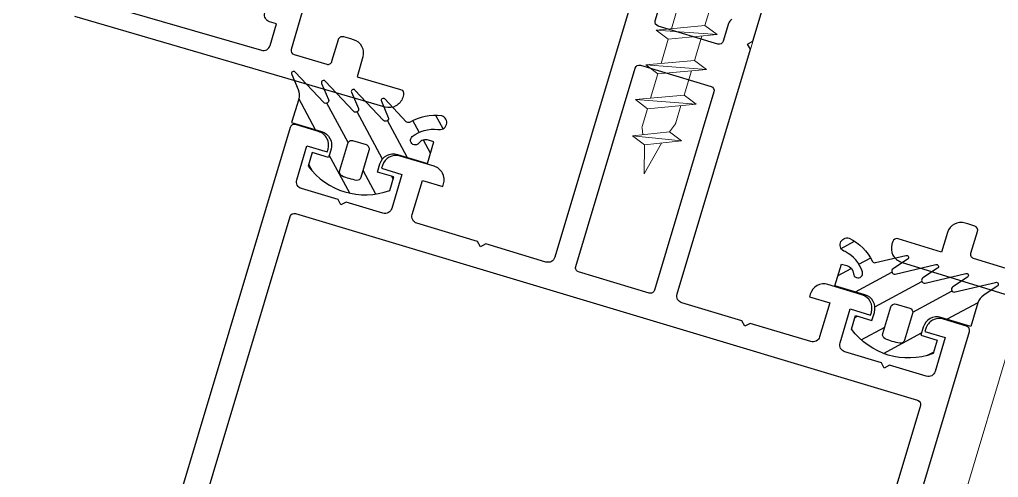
# Model space of a CAD drawing. Header units: millimetres. Extents: x 62878 to 70819, y -67946 to -61850.
# Drawn here: x 67638.02 to 67644.93, y -62122.38 to -62119.16 of the extents above; entities that cross this region are included whole.
import ezdxf

# ---------------------------------------------------------------- set-up
doc = ezdxf.new("R2010")
doc.units = ezdxf.units.MM
doc.linetypes.add('HIDDEN', pattern=[0.375, 0.25, -0.125])
doc.layers.add('BA DÖŞ.-yeni', color=11, linetype='Continuous', lineweight=30)
doc.layers.add('DOGRAMA', color=171, linetype='Continuous', lineweight=0)

# ---------------------------------------------------------------- blocks, each defined once
blk = doc.blocks.new('a2we')
at = {"lineweight": 5, "ltscale": 0.5}
for p, q in [((-196.0144480926461, -415.2868589025547), (-196.5925912144022, -417.2488821181558)), ((-196.0144480926461, -415.2868589025547), (-195.4639709594615, -417.7110762494052)), ((-197.5747968978259, -417.6063757508618), (-196.5747276986959, -417.2423803302317)), ((-196.5747276986959, -417.2423803302317), (-194.1582851917165, -418.2620245979042)), ((-194.1582851917165, -418.2620245979042), (-197.5747968978259, -417.6063757508618)), ((-195.1583543907882, -418.6260200186506), (-197.5747968978259, -417.6063757508618)), ((-196.8896500078097, -417.895480952812), (-197.0961171580722, -418.3448917148726)), ((-194.1582851917165, -418.2620245979042), (-195.1583543907882, -418.6260200186506)), ((-197.1143788935161, -419.7428166739272), (-197.1143788935161, -418.4283854465556)), ((-195.1583543907882, -418.6260200186506), (-194.9264251741961, -419.2953524503964)), ((-194.9154016761394, -420.634479622855), (-194.9154016761394, -419.3608343693425)), ((-198.1144480926461, -420.1068120946153), (-197.1143788935161, -419.7428166739268)), ((-194.9154016761721, -421.4039929561312), (-198.1144480926461, -420.1068120946153)), ((-193.9153324771005, -421.0399975355008), (-198.1144480926461, -420.1068120946153)), ((-197.1143788935161, -419.7428166739268), (-193.9153324771005, -421.0399975355008)), ((-197.1143788935161, -419.7428166739268), (-193.9153324771005, -421.0399975355008)), ((-197.1143788935161, -422.2969096404012), (-197.1143788935162, -420.512330007273)), ((-193.9153324771005, -421.0399975355008), (-194.9154016761721, -421.4039929561312)), ((-194.9154016761721, -423.1885725893157), (-194.9154016761721, -421.4039929561312)), ((-198.1144480926461, -422.6609050610894), (-197.1143788935161, -422.2969096404012)), ((-197.1143788935161, -422.2969096404012), (-193.9153324771005, -423.594090501975)), ((-197.1143788935161, -422.2969096404012), (-193.9153324771005, -423.594090501975)), ((-194.9154016761721, -423.9580859226053), (-198.1144480926461, -422.6609050610894)), ((-193.9153324771005, -423.594090501975), (-198.1144480926461, -422.6609050610894)), ((-197.1143788935161, -424.8510026068752), (-197.1143788935162, -423.0664229737469)), ((-193.9153324771005, -423.594090501975), (-194.9154016761721, -423.9580859226053)), ((-194.9154016761721, -425.7426655557898), (-194.9154016761721, -423.9580859226053)), ((-198.1144480926461, -425.2149980275636), (-197.1143788935161, -424.8510026068752)), ((-197.1143788935161, -424.8510026068752), (-193.9153324771005, -426.1481834684492)), ((-197.1143788935161, -424.8510026068752), (-193.9153324771005, -426.1481834684492)), ((-194.9154016761721, -426.5121788890793), (-198.1144480926461, -425.2149980275636)), ((-193.9153324771005, -426.1481834684492), (-198.1144480926461, -425.2149980275636)), ((-197.1143788935161, -427.3050955733496), (-197.1143788935162, -425.6205159402211)), ((-193.9153324771005, -426.1481834684492), (-194.9154016761721, -426.5121788890793)), ((-194.9154016761721, -428.1967585222638), (-194.9154016761721, -426.5121788890793)), ((-198.1144480926461, -427.669090994038), (-197.1143788935161, -427.3050955733496)), ((-194.9154016761721, -428.9662718555534), (-198.1144480926461, -427.669090994038)), ((-193.9153324771005, -428.6022764349236), (-198.1144480926461, -427.669090994038)), ((-197.1143788935161, -427.3050955733496), (-193.9153324771005, -428.6022764349236)), ((-197.1143788935161, -427.3050955733496), (-193.9153324771005, -428.6022764349236)), ((-197.1143788935161, -429.5591885398237), (-197.1143788935161, -428.0237477951896)), ((-193.9153324771005, -428.6022764349236), (-194.9154016761721, -428.9662718555534)), ((-194.9154016761721, -430.450851488738), (-194.9154016761721, -428.9662718555534)), ((-198.1144480926461, -429.9231839605702), (-197.1143788935161, -429.5591885398237)), ((-194.9154016761721, -431.2203648220857), (-198.1144480926461, -429.9231839605702)), ((-193.9153324771005, -430.8563694013976), (-198.1144480926461, -429.9231839605702)), ((-197.1143788935161, -429.5591885398237), (-193.9153324771005, -430.8563694013976)), ((-197.1143788935161, -429.5591885398237), (-193.9153324771005, -430.8563694013976)), ((-197.1143788935161, -431.8132815063559), (-197.1143788935161, -430.2778407616635)), ((-193.9153324771005, -430.8563694013976), (-194.9154016761721, -431.2203648220857)), ((-194.9154016761721, -432.7049444552304), (-194.9154016761721, -431.2203648220857)), ((-198.1144480926461, -432.177276926986), (-197.1143788935161, -431.8132815063559)), ((-197.1143788935161, -431.8132815063559), (-193.9153324771005, -433.1104623678716)), ((-197.1143788935161, -431.8132815063559), (-193.9153324771005, -433.1104623678716)), ((-194.9154016761721, -433.4744577885599), (-198.1144480926461, -432.177276926986)), ((-193.9153324771005, -433.1104623678716), (-198.1144480926461, -432.177276926986)), ((-197.1143788935161, -434.0673744728301), (-197.1143788935161, -432.5319337281958)), ((-193.9153324771005, -433.1104623678716), (-194.9154016761721, -433.4744577885599)), ((-198.1144480926461, -434.4313698935184), (-197.1143788935161, -434.0673744728301)), ((-197.1143788935161, -434.0673744728301), (-193.9153324771005, -435.364555334404)), ((-197.1143788935161, -434.0673744728301), (-193.9153324771005, -435.364555334404)), ((-194.9154016761721, -434.9590374217446), (-194.9154016761721, -433.4744577885599)), ((-194.9154016761721, -435.7285507550341), (-198.1144480926461, -434.4313698935184)), ((-193.9153324771005, -435.364555334404), (-198.1144480926461, -434.4313698935184)), ((-197.1143788935161, -436.3642339800811), (-197.1143788935161, -434.7860266946118)), ((-193.9153324771005, -435.364555334404), (-194.9154016761721, -435.7285507550341)), ((-194.9154016761721, -437.2558969289955), (-194.9154016761721, -435.7285507550341)), ((-198.1144480926461, -436.7282294008277), (-197.1143788935161, -436.3642339800811)), ((-194.9154016761721, -438.0254102623434), (-198.1144480926461, -436.7282294008277)), ((-193.9153324771005, -437.6614148416551), (-198.1144480926461, -436.7282294008277)), ((-197.1143788935161, -436.3642339800811), (-193.9153324771005, -437.6614148416551)), ((-197.1143788935161, -436.3642339800811), (-193.9153324771005, -437.6614148416551)), ((-197.1143788935161, -438.6610934873901), (-197.1143788935161, -437.1337473134849)), ((-193.9153324771005, -437.6614148416551), (-194.9154016761721, -438.0254102623434)), ((-194.9154016761721, -439.5527564362646), (-194.9154016761721, -438.0254102623434)), ((-198.1144480926461, -439.0250889080787), (-197.1143788935161, -438.6610934873901)), ((-197.1143788935161, -438.6610934873901), (-193.9153324771005, -439.9582743489061)), ((-197.1143788935161, -438.6610934873901), (-193.9153324771005, -439.9582743489061)), ((-194.9154016761721, -440.3222697695944), (-198.1144480926461, -439.0250889080787)), ((-193.9153324771005, -439.9582743489061), (-198.1144480926461, -439.0250889080787)), ((-197.1143788935161, -440.9579529946993), (-197.1143788935161, -439.430606820736)), ((-193.9153324771005, -439.9582743489061), (-194.9154016761721, -440.3222697695944)), ((-194.9154016761721, -441.849615943574), (-194.9154016761721, -440.3222697695944)), ((-198.1144480926461, -441.3219484153295), (-197.1143788935161, -440.9579529946993)), ((-197.1143788935161, -440.9579529946993), (-193.9153324771005, -442.2551338562151)), ((-194.9154016761721, -442.6191292769035), (-198.1144480926461, -441.3219484153295)), ((-193.9153324771005, -442.2551338562151), (-198.1144480926461, -441.3219484153295)), ((-197.1143788935161, -443.2537258831643), (-197.1143788935161, -441.7274663280053)), ((-193.9153324771005, -442.2551338562151), (-194.9154016761721, -442.6191292769035)), ((-194.9154016761721, -444.1453888320787), (-194.9154016761721, -442.6191292769035)), ((-198.1144480926461, -443.6177213039109), (-197.1143788935161, -443.2537258831643)), ((-194.9154016761721, -444.9149021654266), (-198.1144480926461, -443.6177213039109)), ((-193.9153324771005, -444.5509067447383), (-198.1144480926461, -443.6177213039109)), ((-197.1143788935161, -443.2537258831643), (-193.9153324771005, -444.5509067447383)), ((-197.1143788935161, -445.5538642814245), (-197.1143788935161, -444.0232392165685)), ((-193.9153324771005, -444.5509067447383), (-194.9154016761721, -444.9149021654266)), ((-194.9154016761721, -446.4455272302989), (-194.9154016761721, -444.9149021654266)), ((-198.1144480926461, -445.9178597020545), (-197.1143788935161, -445.5538642814245)), ((-197.1143788935161, -445.5538642814245), (-193.9153324771005, -446.8510451429402)), ((-197.1143788935161, -445.5538642814245), (-193.9153324771005, -446.8510451429402)), ((-193.9153324771005, -446.8510451429402), (-198.1144480926461, -445.9178597020545)), ((-194.9154016761721, -447.2150405636282), (-198.1144480926461, -445.9178597020545)), ((-197.1143788935161, -447.8540026795677), (-197.1143788935161, -446.3233776147298)), ((-193.9153324771005, -446.8510451429402), (-194.9154016761721, -447.2150405636282)), ((-194.9154016761721, -448.7456656284821), (-194.9154016761721, -447.2150405636282)), ((-197.1143788935161, -447.8540026795677), (-198.1144480926461, -448.2179981003141)), ((-193.9153324771005, -449.1511835411412), (-197.1143788935161, -447.8540026795677)), ((-194.9154016761721, -449.5151789618299), (-198.1144480926461, -448.2179981003141)), ((-198.1144480926461, -448.2179981003141), (-193.9153324771005, -449.1511835411412)), ((-197.1143788935161, -450.1541410778275), (-197.1143788935161, -448.6235160129718)), ((-193.9153324770423, -449.1511835411412), (-194.9154016761721, -449.5151789618299)), ((-194.9154016761723, -451.0458040266858), (-194.9154016761721, -449.5151789618299)), ((-198.1144480926461, -450.5181364984577), (-197.1143788935161, -450.1541410778275)), ((-194.9154016761721, -451.8153173600317), (-198.1144480926461, -450.5181364984577)), ((-193.9153324770423, -451.4513219393434), (-198.1144480926461, -450.5181364984577)), ((-197.1143788935161, -450.1541410778275), (-193.9153324770423, -451.4513219393434)), ((-197.1143788935161, -453.2868589025547), (-197.1143788935162, -450.9236544111328)), ((-193.9153324770423, -451.4513219393434), (-194.9154016761721, -451.8153173600317)), ((-194.9154016761721, -453.2868589025547), (-194.9154016761721, -451.8153173600317)), ((-192.7980524524961, -453.2868589025547), (-199.230843732796, -453.2868589025547)), ((-199.230843732796, -454.5827171301502), (-199.230843732796, -453.2868589025547)), ((-192.7980524524961, -454.5827171301502), (-192.7980524524961, -453.2868589025547))]:
    blk.add_line(p, q, dxfattribs=at)
blk.add_lwpolyline([(-196.4690204826777, -455.6637351848848), (-196.1125089353335, -455.3998333582319), (-195.9163872499585, -455.3998333582319), (-195.5598757026143, -455.6637351848848)], dxfattribs=at)
for centre, radius, start, end in [((-196.9143788935627, -418.4283854465556), 0.2, 155.3251238657465, 180), ((-195.115401676151, -419.3608343693425), 0.2, 0, 19.11162363728389), ((-195.6603624057317, -449.5292358589606), 6.187568978619671, 234.757305859688, 262.4904896380407), ((-196.3685337795604, -449.5292358589606), 6.187568978619673, 277.5095103619591, 305.2426941403116)]:
    blk.add_arc(centre, radius, start, end, dxfattribs=at)

msp = doc.modelspace()

# ---------------------------------------------------------------- hatches: boundary and pattern name
at = {"layer": 'DOGRAMA', "lineweight": -2}
h = msp.add_hatch(dxfattribs=at)
h.set_pattern_fill('ANSI31', color=256, scale=0.05, angle=670.3789683983434, style=0)
h.set_pattern_definition([(298.2998418783433, (67534.71541853619, -62096.64024180884), (-0.1397759875714933, -0.07526111744063929), [])])
edge = h.paths.add_edge_path()
edge.add_arc((67639.89577369628, -62119.6866491774), 0.09999999998081342, -16.700158126770418, 23.299841874306708, ccw=False)
edge.add_line((67639.99155586644, -62119.71538549372), (67639.9418196301, -62119.88116334091))
edge.add_line((67639.9418196301, -62119.88116334091), (67640.1525404045, -62119.94438323677))
edge.add_arc((67640.12380408814, -62120.04016540694), 0.09999999999658248, -16.700158136353423, 73.29984185845558, ccw=False)
edge.add_line((67640.21958625832, -62120.06890172328), (67640.20234446855, -62120.12637102538))
edge.add_line((67640.20234446855, -62120.12637102538), (67640.08740586435, -62120.0918874458))
edge.add_line((67640.08740586435, -62120.0918874458), (67640.05866954802, -62120.18766961597))
edge.add_arc((67640.46096132383, -62119.89074988421), 0.4999999999975446, 216.4299442331357, 290.1697395243126)
edge.add_line((67640.63336256909, -62120.36008751388), (67640.66209888543, -62120.26430534369))
edge.add_line((67640.66209888543, -62120.26430534369), (67640.54716028122, -62120.22982176415))
edge.add_line((67640.54716028122, -62120.22982176415), (67640.56440207097, -62120.172352462))
edge.add_arc((67640.66018424113, -62120.20108877831), 0.09999999997706835, 73.29984188121563, 163.2998418812156, ccw=False)
edge.add_line((67640.68892055744, -62120.10530660815), (67640.89964133187, -62120.16852650407))
edge.add_line((67640.89964133187, -62120.16852650407), (67640.94546857386, -62120.01577788308))
edge.add_line((67640.94546857386, -62120.01577788308), (67640.90765435307, -62120.00443295945))
edge.add_arc((67640.88897574742, -62120.06669137008), 0.06500000001715288, 73.29984184951776, 141.7091773591826)
edge.add_arc((67640.81230169356, -62120.0061577898), 0.03268943071890659, 127.86956275681399, 321.7091774083497, ccw=False)
edge.add_arc((67640.9431306167, -62120.17007279275), 0.2424115900232195, 82.99053610300308, 128.4973085102272, ccw=False)
edge.add_arc((67640.9858175205, -62119.88119185589), 0.05002797726378055, 254.8144469634608, 432.3276832651503)
edge.add_arc((67640.95665145526, -62120.20265089477), 0.3717812400312955, 83.14834230909851, 119.7998627989363)
edge.add_arc((67640.76449639861, -62119.86144701434), 0.02000000000987569, 223.2998419084031, 291.68550478720283, ccw=False)
edge.add_line((67640.7499409056, -62119.87516334125), (67640.5990350222, -62119.71502502226))
edge.add_arc((67640.58811840246, -62119.72531226743), 0.01499999998707121, 43.29984193077082, 203.2998418994783)
edge.add_line((67640.57434169037, -62119.73124541195), (67640.62304237255, -62119.84432798989))
edge.add_arc((67640.6046734231, -62119.85223884925), 0.01999999998604614, -136.7001580933461, 23.29984189132722, ccw=False)
edge.add_line((67640.59011793011, -62119.86595517614), (67640.3883142478, -62119.65180512636))
edge.add_arc((67640.37739762806, -62119.66209237152), 0.01499999998707121, 43.29984193077082, 203.2998418994783)
edge.add_line((67640.36362091597, -62119.66802551605), (67640.41232159814, -62119.78110809402))
edge.add_arc((67640.39395264871, -62119.78901895338), 0.01999999997555892, -136.70015810851578, 23.299841926960823, ccw=False)
edge.add_line((67640.37939715572, -62119.80273528026), (67640.17759347339, -62119.58858523045))
edge.add_arc((67640.16667685365, -62119.59887247562), 0.01499999999206118, 43.29984195099721, 203.2998419469899)
edge.add_line((67640.15290014158, -62119.60480562015), (67640.20160082376, -62119.71788819811))
edge.add_arc((67640.18323187431, -62119.72579905745), 0.01999999998029023, -136.70015812368558, 23.299841853038686, ccw=False)
edge.add_line((67640.16867638132, -62119.73951538432), (67639.96687269905, -62119.52536533457))
edge.add_arc((67639.9559560793, -62119.53565257974), 0.01499999999766173, 43.29984189265025, 203.2998418774924)
edge.add_line((67639.9421793672, -62119.54158572426), (67639.98761844356, -62119.64709488062))
edge = h.paths.add_edge_path(flags=16)
edge.add_line((67640.43223798415, -62120.26488217335), (67640.4887353222, -62120.07656862655))
edge.add_arc((67640.46000067117, -62120.06794773164), 0.02999999998057642, 343.299841845012, 433.2998418450119)
edge.add_line((67640.46862156608, -62120.03921308061), (67640.37283939589, -62120.01047676431))
edge.add_arc((67640.36421850102, -62120.03921141535), 0.02999999998196951, 73.29984193285809, 163.2998419328581)
edge.add_line((67640.33548384998, -62120.03059052049), (67640.27898651187, -62120.21890406722))
edge.add_arc((67640.30772116293, -62120.22752496212), 0.03000000000427102, 163.2998418876048, 245.5334077234259)
edge.add_arc((67640.46096132384, -62119.8907498841), 0.4000000001237961, 245.5334077120458, 261.0662760483324)
edge.add_arc((67640.40350333312, -62120.25626127847), 0.02999999996922488, 261.066276085481, 343.2998419115617)
h = msp.add_hatch(dxfattribs=at)
h.set_pattern_fill('ANSI31', color=256, scale=0.05, angle=670.3789683983434, style=0)
h.set_pattern_definition([(208.2998418783853, (67745.37243131065, -62159.8410081162), (0.07526111744074163, -0.1397759875714383), [])])
edge = h.paths.add_edge_path()
edge.add_arc((67644.87644654556, -62121.18093762606), 0.1000000000072108, 123.2998418561692, 163.2998418556606)
edge.add_line((67644.78066437539, -62121.1522013097), (67644.73092813908, -62121.31797915681))
edge.add_line((67644.73092813908, -62121.31797915681), (67644.52020736472, -62121.25475926092))
edge.add_arc((67644.4914710484, -62121.35054143111), 0.1000000000160954, 73.29984187921946, 163.2998418764244)
edge.add_line((67644.3956888782, -62121.32180511479), (67644.3784470884, -62121.37927441689))
edge.add_line((67644.3784470884, -62121.37927441689), (67644.49338569255, -62121.41375799649))
edge.add_line((67644.49338569255, -62121.41375799649), (67644.46464937628, -62121.50954016665))
edge.add_arc((67644.29224813102, -62121.04020253698), 0.4999999999928057, 216.4299442331357, 290.16973952431266, ccw=False)
edge.add_line((67643.88995635521, -62121.33712226874), (67643.91869267155, -62121.24134009857))
edge.add_line((67643.91869267155, -62121.24134009857), (67644.03363127573, -62121.27582367814))
edge.add_line((67644.03363127573, -62121.27582367814), (67644.05087306554, -62121.21835437605))
edge.add_arc((67643.95509089537, -62121.18961805973), 0.09999999999518817, 343.2998418756256, 433.2998418756255)
edge.add_line((67643.98382721169, -62121.09383588955), (67643.77310643732, -62121.03061599364))
edge.add_line((67643.77310643732, -62121.03061599364), (67643.81893367929, -62120.87786737269))
edge.add_line((67643.81893367929, -62120.87786737269), (67643.85674790008, -62120.88921229636))
edge.add_arc((67643.83806929446, -62120.95147070696), 0.06499999998788229, 4.890506351847421, 73.29984186856092, ccw=False)
edge.add_arc((67643.93540308051, -62120.94314250401), 0.03268943071822732, 184.8905063626851, 378.7301210017529)
edge.add_arc((67643.73594842367, -62121.0079666907), 0.2424115900327406, 18.10237525845087, 63.60914766608744)
edge.add_arc((67643.85933620593, -62120.74329742041), 0.05002797728741717, 74.2720005224412, 251.7852368216924, ccw=False)
edge.add_arc((67643.70672685362, -62121.02772132707), 0.3717812401289142, 26.799820959143005, 63.45134144914249, ccw=False)
edge.add_arc((67644.0549742452, -62120.84864757643), 0.02000000002619313, 214.9141789637993, 283.2998418602978)
edge.add_line((67644.05957518623, -62120.86811116661), (67644.27371198029, -62120.81749199748))
edge.add_arc((67644.27716268606, -62120.83208969008), 0.01499999998520712, -56.700158141951476, 103.29984189066693, ccw=False)
edge.add_line((67644.28539799372, -62120.84462682322), (67644.18249017894, -62120.91222421623))
edge.add_arc((67644.19347058919, -62120.92894039377), 0.02000000002145114, 123.299841928247, 283.2998419104582)
edge.add_line((67644.19807153023, -62120.94840398393), (67644.48443275466, -62120.88071189338))
edge.add_arc((67644.48788346043, -62120.89530958599), 0.01499999999936875, -56.70015817246838, 103.29984187787989, ccw=False)
edge.add_line((67644.49611876809, -62120.90784671914), (67644.39321095333, -62120.97544411215))
edge.add_arc((67644.40419136356, -62120.99216028967), 0.01999999999330992, 123.299841881448, 283.2998418389082)
edge.add_line((67644.40879230457, -62121.01162387982), (67644.69515352907, -62120.94393178927))
edge.add_arc((67644.69860423483, -62120.95852948188), 0.01499999999602112, -56.70015817246838, 103.2998418237865, ccw=False)
edge.add_line((67644.70683954249, -62120.97106661503), (67644.60393172773, -62121.03866400804))
edge.add_arc((67644.61491213796, -62121.05538018557), 0.01999999999939123, 123.2998418700042, 283.2998418341131)
edge.add_line((67644.61951307897, -62121.07484377573), (67644.90587430343, -62121.00715168517))
edge.add_arc((67644.90932500921, -62121.0217493778), 0.01500000000979719, -56.70015811075211, 103.29984192557993, ccw=False)
edge.add_line((67644.91756031688, -62121.03428651094), (67644.82154449445, -62121.09735673838))
edge = h.paths.add_edge_path(flags=16)
edge.add_line((67644.11027331912, -62121.36835672001), (67644.16677065715, -62121.18004317321))
edge.add_arc((67644.19550530818, -62121.18866406812), 0.02999999998057642, 73.299841845012, 163.299841845012, ccw=False)
edge.add_line((67644.20412620308, -62121.15992941709), (67644.29990837323, -62121.18866573341))
edge.add_arc((67644.29128747837, -62121.21740038448), 0.03000000000287672, -16.700158072465513, 73.29984194483768, ccw=False)
edge.add_line((67644.32002212942, -62121.22602127935), (67644.2635247914, -62121.41433482613))
edge.add_arc((67644.23479014036, -62121.40571393121), 0.02999999999660541, 261.06627600743207, 343.2998418396885, ccw=False)
edge.add_arc((67644.29224813097, -62121.04020253698), 0.3999999999928751, 245.53340771971511, 261.06627605587664, ccw=False)
edge.add_arc((67644.13900797018, -62121.37697761491), 0.03000000000098536, 163.2998418609849, 245.53340766132249, ccw=False)

# ---------------------------------------------------------------- linework, layer by layer
msp.add_lwpolyline([(68896.02066502631, -63031.43519410248), (69030.25944186504, -63071.18378898385), (69185.2789618937, -62547.65255934227), (68892.99857577804, -62461.10726346668, 1.044367817173394), (68063.1984222013, -62298.72991434322, 0.2043746373996395), (63106.96025407397, -62494.78258919505, 0.3539527355379972), (62932.93996584662, -62997.825353625), (63753.18486962488, -65779.59786478638), (64154.95366467919, -67142.15251756221), (65336.72250243354, -66792.62198400985), (65336.69978150922, -66829.11190277508), (65270.53542169294, -66829.0707046726, 0.6267890062731037), (65270.19918370779, -67369.07059999109), (65531.84452784718, -67369.23351688065, 0.9262424964682344), (66130.08755876668, -67369.60602071379), (66391.73290290477, -67369.76893760463, 0.6267427171847498), (66392.06914089088, -66829.76904228561), (66326.14716633759, -66829.72799510749), (66326.16988726193, -66793.2380763422), (67506.155742504, -67144.12829054108), (68467.02457055586, -63899.0863823687), (68625.20366853199, -63946.03714330423), (68896.02440533682, -63031.42256234252)], format="xyb")
at = {"layer": 'BA DÖŞ.-yeni', "linetype": 'HIDDEN', "ltscale": 150}
msp.add_arc((65815.0392658321, -68607.15258971277), 6697.93692342701, 70.74616030420842, 109.2968468472022, dxfattribs=at)
at = {"layer": 'DOGRAMA'}
for p, q in [((67642.6593192085, -62121.08911193562), (67643.3173808522, -62118.89570023847)), ((67642.54451031153, -62129.64959138518), (67645.01591291549, -62121.41206009667))]:
    msp.add_line(p, q, dxfattribs=at)
at = {"layer": 'DOGRAMA', "lineweight": -2}
msp.add_lwpolyline([(68355.72808668052, -61957.86010398282, 0.2737364000647933), (68066.90955003549, -62277.7212358757, 0.2092949010110247), (68023.71017518625, -62283.85188166666, 0.1983676314706158), (63201.05260393125, -62451.10786955556)], format="xyb", dxfattribs=at)
at = {"layer": 'DOGRAMA', "lineweight": -2, "ltscale": 0.5}
for points in [[(67638.20406924342, -62118.74755385036, 0.2621398995659221), (67638.45111404842, -62118.99999402493), (67639.72803959677, -62119.37196330323, 0.4142135623730951), (67639.79002812409, -62119.3379423908), (67639.83477630795, -62119.18432728724), (67639.78677158806, -62119.1703434798, -0.4142135623730951), (67639.75275067569, -62119.10835495251), (67639.75834419864, -62119.08915306455, -0.4142135623730951), (67639.79553731502, -62119.06874051708), (67639.8627439228, -62119.08831784752), (67640.62625980985, -62116.46726014304), (67638.96529650263, -62115.98342040509), (67638.20178061558, -62118.60447810957), (67638.26898722345, -62118.62405544003, -0.4142135623730951), (67638.28939977087, -62118.66124855641), (67638.28380624788, -62118.68045044436, -0.3618128521052944), (67638.23074526014, -62118.71621032148)], [(67640.19693786383, -62118.47740507977), (67639.9382374259, -62119.36549239724, 0.4142135623730951), (67639.95864997336, -62119.40268551359), (67640.18907262868, -62119.46980778938, 0.4142135623730951), (67640.22626574509, -62119.44939524194), (67640.27101392896, -62119.29578013839, -0.4142135623730951), (67640.30820704534, -62119.27536759095), (67640.35621176515, -62119.2893513984), (67640.37541365312, -62119.29494492139, -0.4142135623730951), (67640.44345547789, -62119.41892197602), (67640.40290243633, -62119.5581356636), (67640.71013264345, -62119.64763203132, -0.4142135623730951), (67640.73054519088, -62119.68482514773), (67640.72495166794, -62119.70402703565, -0.4142135623730951), (67640.60097461325, -62119.77206886047), (67638.41195938751, -62119.13440724052, -0.4142135623730951)], [(67641.69174943259, -62131.44798777853), (67644.72055717267, -62121.35254704155, 0.4142135623732619), (67644.70044341647, -62121.3151914956), (67644.53761372721, -62121.26633975787, 0.4142135623730951), (67644.41309524068, -62121.33338561172), (67644.40734797742, -62121.35254204577), (67644.55102123274, -62121.39564652024), (67644.47918044197, -62121.63510194568, -0.4142135623730951), (67644.41692119866, -62121.6686248726), (67644.1583093392, -62121.59103681857), (67644.12095379323, -62121.61115057471), (67644.10084003705, -62121.57379502874), (67643.84222817756, -62121.49620697467, -0.4142135623730951), (67643.80870525062, -62121.43394773141), (67643.88054604142, -62121.19449230599), (67644.02421929673, -62121.23759678048), (67644.02996655999, -62121.21844034642, 0.4142135623728953), (67643.96292070614, -62121.09392185994), (67643.72346528067, -62121.02208106914, 0.4142135623729619), (67643.5989467942, -62121.08912692301), (67643.59319953094, -62121.10828335704), (67643.73687278616, -62121.1513878315), (67643.66503199536, -62121.39084325697, -0.4142135623731395), (67643.60277275209, -62121.42436618388), (67643.17476147698, -62121.29595535995), (67643.13740593099, -62121.31606911609), (67643.11729217487, -62121.27871357017), (67642.69284213544, -62121.15137117887, -0.4142135623730951), (67642.6593192085, -62121.08911193562), (67643.17657290224, -62119.36503287236), (67643.15645914606, -62119.32767732644), (67643.19381469203, -62119.30756357026), (67643.4409470124, -62118.48383690673, 0.4142135623730951)], [(67643.04634834648, -62119.15406834648, 0.1989123673797501), (67643.02216155041, -62119.18372412141), (67642.9850085619, -62119.30756023973, -0.4142135623729288), (67642.94765301593, -62119.3276739959), (67642.52621146713, -62119.2012342041, -0.4142135623725959), (67642.50609771098, -62119.16387865812), (67642.5432506995, -62119.04004253983, 0.1989123673796753)], [(67642.31453337063, -62119.10640602552), (67641.79727967687, -62120.83048508874, -0.4142135623730951), (67641.73502043364, -62120.86400801565), (67641.31057039421, -62120.73666562437), (67641.27321484825, -62120.75677938054), (67641.2531010921, -62120.71942383455), (67640.82508981694, -62120.59101301062, -0.4142135623730951), (67640.79156689, -62120.52875376739), (67640.86340768076, -62120.28929834193), (67641.00708093608, -62120.33240281644), (67641.01282819931, -62120.31324638239, 0.4142135623729619), (67640.94578234549, -62120.18872789589), (67640.70632692002, -62120.11688710506, 0.4142135623728953), (67640.5818084335, -62120.18393295894), (67640.57606117026, -62120.20308939301), (67640.71973442548, -62120.24619386745), (67640.64789363468, -62120.48564929292, -0.4142135623730951), (67640.58563439146, -62120.51917221984), (67640.32702253197, -62120.44158416578), (67640.28966698602, -62120.46169792196), (67640.26955322991, -62120.42434237596), (67640.01094137039, -62120.34675432193, -0.4142135623730951), (67639.97741844345, -62120.28449507867), (67640.04925923425, -62120.04503965323), (67640.19293248956, -62120.08814412769), (67640.19867975278, -62120.06898769368, 0.4142135623728953), (67640.13163389891, -62119.94446920716), (67639.96880420964, -62119.89561746942, 0.4142135623729288), (67639.93144866367, -62119.9157312256), (67636.9026409236, -62130.01117196257, 0.4142135623729288)], [(67644.98027244737, -62120.90925956155), (67644.75095545666, -62120.83845195053, -0.4142135623730951), (67644.73114178418, -62120.80093637529), (67644.77834685825, -62120.6480583815, 0.4142135623730951), (67644.75853318578, -62120.61054280627), (67644.71075881273, -62120.59579122065), (67644.69164906349, -62120.5898905864, 0.4142135623730951), (67644.56659714611, -62120.65593616125), (67644.5238175478, -62120.79448184313), (67644.21806156021, -62120.70007169507, 0.4142135623730951), (67644.18054598499, -62120.71988536752), (67644.17464535072, -62120.73899511673, 0.4142135623730951), (67644.2406909256, -62120.86404703413), (67646.41920233713, -62121.53671933903, 0.4142135623730951)]]:
    msp.add_lwpolyline(points, format="xyb", dxfattribs=at)
at = {"layer": 'DOGRAMA', "lineweight": -2, "ltscale": 5}
msp.add_lwpolyline([(67642.9198706912, -62119.66387057891), (67642.50032047296, -62121.06229026352, -0.4142135623730951), (67642.46296492696, -62121.0824040197), (67641.96489764206, -62120.93297517483, -0.4142135623730951), (67641.9447838859, -62120.89561962891), (67642.36433410413, -62119.49719994424, -0.4142135623730951), (67642.40168965011, -62119.47708618811), (67642.89975693508, -62119.62651503296, -0.4142135623730951)], format="xyb", close=True, dxfattribs=at)
at = {"layer": 'DOGRAMA', "lineweight": -2}
for points in [[(67639.98761844356, -62119.64709488062, -0.176326980708443), (67639.99155586644, -62119.71538549372), (67639.9418196301, -62119.88116334091), (67640.1525404045, -62119.94438323677, -0.4142135623726288), (67640.21958625832, -62120.06890172328), (67640.20234446855, -62120.12637102538), (67640.08740586435, -62120.0918874458), (67640.05866954802, -62120.18766961597, 0.3333333333332321), (67640.63336256909, -62120.36008751388), (67640.66209888543, -62120.26430534369), (67640.54716028122, -62120.22982176415), (67640.56440207097, -62120.172352462, -0.4142135623730951), (67640.68892055744, -62120.10530660815), (67640.89964133187, -62120.16852650407), (67640.94546857386, -62120.01577788308), (67640.90765435307, -62120.00443295945, 0.3076847592325163), (67640.83795883122, -62120.02641390412, -1.128701775594264), (67640.79223476583, -62119.98035241649, -0.2012120834862478), (67640.97271289976, -62119.92947298496, 0.9785310008383128), (67641.00100465032, -62119.83352478553, 0.1612998685773607), (67640.77188663231, -62119.88003153603, -0.3075716929248266), (67640.7499409056, -62119.87516334125), (67640.5990350222, -62119.71502502226, 0.8390996311771568), (67640.57434169037, -62119.73124541195), (67640.62304237255, -62119.84432798989, -0.8390996311749109), (67640.59011793011, -62119.86595517614), (67640.3883142478, -62119.65180512636, 0.8390996311813727), (67640.36362091597, -62119.66802551605), (67640.41232159814, -62119.78110809402, -0.8390996311751685), (67640.37939715572, -62119.80273528026), (67640.17759347339, -62119.58858523045, 0.8390996311750223), (67640.15290014158, -62119.60480562015), (67640.20160082376, -62119.71788819811, -0.8390996311790603), (67640.16867638132, -62119.73951538432), (67639.96687269905, -62119.52536533457, 0.8390996311813727), (67639.9421793672, -62119.54158572426)], [(67640.43223798415, -62120.26488217335), (67640.4887353222, -62120.07656862655, 0.414213562374205), (67640.46862156608, -62120.03921308061), (67640.37283939589, -62120.01047676431, 0.4142135623730951), (67640.33548384998, -62120.03059052049), (67640.27898651187, -62120.21890406722, 0.3750467088372598), (67640.29529628502, -62120.25483104952, 0.0678788880673013), (67640.39884457714, -62120.28589733744, 0.3750467088370437)], [(67644.82154449445, -62121.09735673838, 0.176326980708443), (67644.78066437539, -62121.1522013097), (67644.73092813908, -62121.31797915681), (67644.52020736472, -62121.25475926092, 0.4142135623726288), (67644.3956888782, -62121.32180511479), (67644.3784470884, -62121.37927441689), (67644.49338569255, -62121.41375799649), (67644.46464937628, -62121.50954016665, -0.3333333333332321), (67643.88995635521, -62121.33712226874), (67643.91869267155, -62121.24134009857), (67644.03363127573, -62121.27582367814), (67644.05087306554, -62121.21835437605, 0.4142135623730951), (67643.98382721169, -62121.09383588955), (67643.77310643732, -62121.03061599364), (67643.81893367929, -62120.87786737269), (67643.85674790008, -62120.88921229636, -0.3076847592325163), (67643.90283265777, -62120.94592933787, 1.128701775594264), (67643.9663613312, -62120.93264557133, 0.2012120834862478), (67643.84369847662, -62120.79081857289, -0.9785310008383128), (67643.872897333, -62120.69514252093, -0.1612998685773607), (67644.03857403994, -62120.86009455282, 0.3075716929248266), (67644.05957518623, -62120.86811116661), (67644.27371198029, -62120.81749199748, -0.8390996311771568), (67644.28539799372, -62120.84462682322), (67644.18249017894, -62120.91222421623, 0.8390996311749109), (67644.19807153023, -62120.94840398393), (67644.48443275466, -62120.88071189338, -0.8390996311813727), (67644.49611876809, -62120.90784671914), (67644.39321095333, -62120.97544411215, 0.8390996311751685), (67644.40879230457, -62121.01162387982), (67644.69515352907, -62120.94393178927, -0.8390996311750223), (67644.70683954249, -62120.97106661503), (67644.60393172773, -62121.03866400804, 0.8390996311790603), (67644.61951307897, -62121.07484377573), (67644.90587430343, -62121.00715168517, -0.8390996311813727), (67644.91756031688, -62121.03428651094)], [(67644.11027331912, -62121.36835672001), (67644.16677065715, -62121.18004317321, -0.414213562374205), (67644.20412620308, -62121.15992941709), (67644.29990837323, -62121.18866573341, -0.4142135623730951), (67644.32002212942, -62121.22602127935), (67644.2635247914, -62121.41433482613, -0.3750467088372598), (67644.23013138433, -62121.43534999019, -0.0678788880673013), (67644.12658309225, -62121.4042837023, -0.3750467088370437)]]:
    msp.add_lwpolyline(points, format="xyb", close=True, dxfattribs=at)
at = {"layer": 'DOGRAMA', "lineweight": -2, "ltscale": 0.5}
msp.add_lwpolyline([(67642.20901311794, -62129.09749032483), (67642.10843601087, -62129.43272792046), (67641.57106689565, -62131.22385450284, -0.4142135623730953), (67641.53371134974, -62131.24396825899), (67637.14688795549, -62129.92784497155, -0.4142135623730951), (67637.12677419928, -62129.8904894256), (67637.6641433145, -62128.09936284325), (67637.76472042163, -62127.7641252476), (67639.93143867208, -62120.54214961604, -0.4142135623730951), (67639.96879421803, -62120.52203585987), (67644.35561761225, -62121.83815914732, -0.4142135623722071), (67644.3757313684, -62121.87551469325)], format="xyb", close=True, dxfattribs=at)

# ---------------------------------------------------------------- block references
at = {"layer": 'DOGRAMA', "linetype": 'ByBlock', "lineweight": -2, "xscale": -0.1000000000022896, "yscale": 0.1000000000058208, "zscale": 0.1, "rotation": 163.2998418820441}
msp.add_blockref('a2we', (67649.26895939343, -62165.65149723498), dxfattribs=at)

doc.saveas('drawing.dxf')
